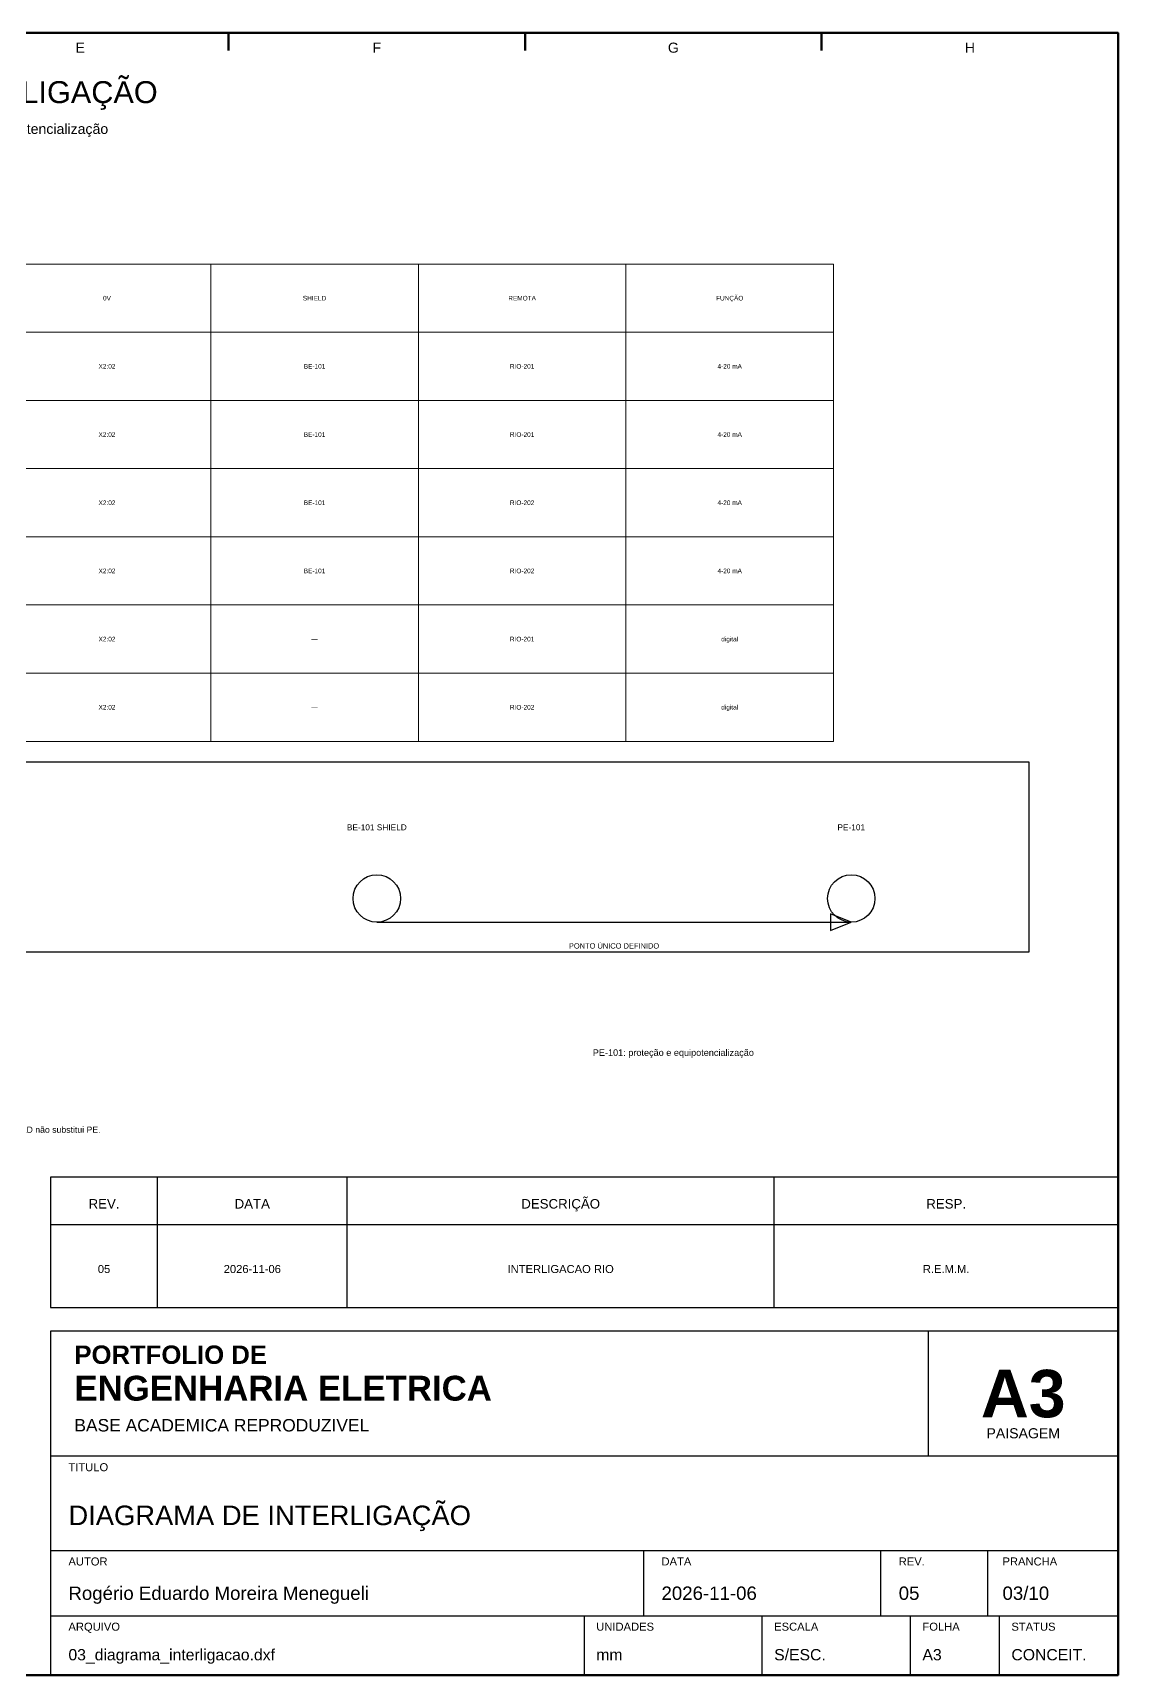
# Model space of a CAD drawing. Header units: millimetres. Extents: x 10 to 410, y 10 to 287.
# Drawn here: x 227 to 410, y 10 to 287 of the extents above; entities that cross this region are included whole.
import ezdxf
from ezdxf.enums import TextEntityAlignment as Align

# ---------------------------------------------------------------- set-up
doc = ezdxf.new("R2010")
doc.units = ezdxf.units.MM
for name, color, linetype, lineweight in [('00_MOLDURA', 7, 'CONTINUOUS', 50), ('01_CARIMBO', 7, 'CONTINUOUS', 25), ('02_TEXTO', 7, 'CONTINUOUS', 18), ('06_COMANDO', 94, 'CONTINUOUS', 25), ('09_BORNES', 145, 'CONTINUOUS', 25), ('12_LEGENDA', 7, 'CONTINUOUS', 18), ('13_NOTAS', 7, 'CONTINUOUS', 18)]:
    doc.layers.add(name, color=color, linetype=linetype, lineweight=lineweight)
doc.styles.add('PORTFOLIO_TEXTO', font='arial.ttf')
doc.styles.add('PORTFOLIO_TITULO', font='arialbd.ttf', dxfattribs={"width": 0.92})

# ---------------------------------------------------------------- blocks, each defined once
blk = doc.blocks.new('CARIMBO_A3')
at = {"layer": '01_CARIMBO'}
for p, q in [((148, 37), (148, 58)), ((0, 37), (180, 37)), ((0, 21), (180, 21)), ((100, 10), (100, 21)), ((140, 10), (140, 21)), ((158, 10), (158, 21)), ((0, 10), (180, 10)), ((90, 0), (90, 10)), ((120, 0), (120, 10)), ((145, 0), (145, 10)), ((160, 0), (160, 10))]:
    blk.add_line(p, q, dxfattribs=at)
blk.add_lwpolyline([(0, 0), (180, 0), (180, 58), (0, 58)], close=True, dxfattribs=at)
at = {"layer": '01_CARIMBO', "style": 'PORTFOLIO_TEXTO'}
for s, p in [('TITULO', (3, 34.4)), ('AUTOR', (3, 18.5)), ('DATA', (103, 18.5)), ('REV.', (143, 18.5)), ('PRANCHA', (160.5, 18.5)), ('ARQUIVO', (3, 7.5)), ('UNIDADES', (92, 7.5)), ('ESCALA', (122, 7.5)), ('FOLHA', (147, 7.5)), ('STATUS', (162, 7.5))]:
    blk.add_text(s, height=1.35, dxfattribs=at).set_placement(p)
at = {"layer": '02_TEXTO'}
for s, height, style, p in [('PORTFOLIO DE', 3.1, 'PORTFOLIO_TITULO', (4, 52.5)), ('ENGENHARIA ELETRICA', 4.2, 'PORTFOLIO_TITULO', (4, 46.3)), ('BASE ACADEMICA REPRODUZIVEL', 2.1, 'PORTFOLIO_TEXTO', (4, 41.1))]:
    blk.add_text(s, height=height, dxfattribs=dict(at, style=style)).set_placement(p)
for s, height, style, p in [('A3', 8, 'PORTFOLIO_TITULO', (164, 47.5)), ('PAISAGEM', 1.7, 'PORTFOLIO_TEXTO', (164, 40.8))]:
    blk.add_text(s, height=height, dxfattribs=dict(at, style=style)).set_placement(p, align=Align.MIDDLE_CENTER)
at = {"layer": '02_TEXTO', "style": 'PORTFOLIO_TEXTO'}
for tag, p, height in [('TITULO', (3, 25.3), 3.3), ('AUTOR', (3, 12.7), 2.25), ('DATA', (103, 12.7), 2.25), ('REVISAO', (143, 12.7), 2.25), ('PRANCHA', (160.5, 12.7), 2.25), ('ARQUIVO', (3, 2.5), 1.9), ('UNIDADES', (92, 2.5), 1.9), ('ESCALA', (122, 2.5), 1.9), ('FOLHA', (147, 2.5), 1.9), ('STATUS', (162, 2.5), 1.9)]:
    blk.add_attdef(tag, p, '', height=height, dxfattribs=at)

msp = doc.modelspace()

# ---------------------------------------------------------------- linework, layer by layer
at = {"layer": '00_MOLDURA'}
for p, q in [((260, 287), (260, 284)), ((310, 287), (310, 284)), ((360, 287), (360, 284))]:
    msp.add_line(p, q, dxfattribs=at)
msp.add_lwpolyline([(10, 10), (410, 10), (410, 287), (10, 287)], close=True, dxfattribs=at)
at = {"layer": '01_CARIMBO'}
for p, q in [((248, 72), (248, 94)), ((280, 72), (280, 94)), ((352, 72), (352, 94)), ((230, 86), (410, 86))]:
    msp.add_line(p, q, dxfattribs=at)
msp.add_lwpolyline([(230, 72), (410, 72), (410, 94), (230, 94)], close=True, dxfattribs=at)
at = {"layer": '06_COMANDO'}
msp.add_line((285, 137), (365, 137), dxfattribs=at)
msp.add_lwpolyline([(365, 137), (361.5, 138.4), (361.5, 135.6)], close=True, dxfattribs=at)
at = {"layer": '09_BORNES'}
msp.add_lwpolyline([(25, 132), (395, 132), (395, 164), (25, 164)], close=True, dxfattribs=at)
for centre in [(285, 141), (365, 141)]:
    msp.add_circle(centre, 4, dxfattribs=at)
at = {"layer": '12_LEGENDA'}
for p, q in [((257, 167.5), (257, 248)), ((292, 167.5), (292, 248)), ((327, 167.5), (327, 248)), ((20, 236.5), (362, 236.5)), ((20, 225), (362, 225)), ((20, 213.5), (362, 213.5)), ((20, 202), (362, 202)), ((20, 190.5), (362, 190.5)), ((20, 179), (362, 179))]:
    msp.add_line(p, q, dxfattribs=at)
msp.add_lwpolyline([(20, 167.5), (362, 167.5), (362, 248), (20, 248)], close=True, dxfattribs=at)

# ---------------------------------------------------------------- block references
at = {"layer": '01_CARIMBO'}
msp.add_blockref('CARIMBO_A3', (230, 10), dxfattribs=at).add_auto_attribs({'TITULO': 'DIAGRAMA DE INTERLIGAÇÃO', 'AUTOR': 'Rogério Eduardo Moreira Menegueli', 'DATA': '2026-11-06', 'REVISAO': '05', 'PRANCHA': '03/10', 'ARQUIVO': '03_diagrama_interligacao.dxf', 'UNIDADES': 'mm', 'ESCALA': 'S/ESC.', 'FOLHA': 'A3', 'STATUS': 'CONCEIT.'})

# ---------------------------------------------------------------- texts
at = {"layer": '00_MOLDURA', "style": 'PORTFOLIO_TEXTO'}
for s, p in [('E', (235, 284.5)), ('F', (285, 284.5)), ('G', (335, 284.5)), ('H', (385, 284.5))]:
    msp.add_text(s, height=1.7, dxfattribs=at).set_placement(p, align=Align.MIDDLE_CENTER)
at = {"layer": '01_CARIMBO', "style": 'PORTFOLIO_TEXTO'}
for s, p in [('REV.', (239, 89.5)), ('DATA', (264, 89.5)), ('DESCRIÇÃO', (316, 89.5)), ('RESP.', (381, 89.5))]:
    msp.add_text(s, height=1.6, dxfattribs=at).set_placement(p, align=Align.MIDDLE_CENTER)
at = {"layer": '02_TEXTO', "style": 'PORTFOLIO_TEXTO'}
for s, height, p in [('DIAGRAMA DE INTERLIGAÇÃO', 3.7, (210, 277)), ('Cabos, bornes, canais, blindagem e equipotencialização', 1.7, (210, 270.8)), ('X2:02', 0.78, (239.5, 230.75)), ('BE-101', 0.78, (274.5, 230.75)), ('RIO-201', 0.78, (309.5, 230.75)), ('4-20 mA', 0.78, (344.5, 230.75)), ('X2:02', 0.78, (239.5, 219.25)), ('BE-101', 0.78, (274.5, 219.25)), ('RIO-201', 0.78, (309.5, 219.25)), ('4-20 mA', 0.78, (344.5, 219.25)), ('X2:02', 0.78, (239.5, 207.75)), ('BE-101', 0.78, (274.5, 207.75)), ('RIO-202', 0.78, (309.5, 207.75)), ('4-20 mA', 0.78, (344.5, 207.75)), ('X2:02', 0.78, (239.5, 196.25)), ('BE-101', 0.78, (274.5, 196.25)), ('RIO-202', 0.78, (309.5, 196.25)), ('4-20 mA', 0.78, (344.5, 196.25)), ('X2:02', 0.78, (239.5, 184.75)), ('—', 0.78, (274.5, 184.75)), ('RIO-201', 0.78, (309.5, 184.75)), ('digital', 0.78, (344.5, 184.75)), ('X2:02', 0.78, (239.5, 173.25)), ('—', 0.78, (274.5, 173.25)), ('RIO-202', 0.78, (309.5, 173.25)), ('digital', 0.78, (344.5, 173.25)), ('05', 1.35, (239, 78.5)), ('2026-11-06', 1.35, (264, 78.5)), ('INTERLIGACAO RIO', 1.35, (316, 78.5)), ('R.E.M.M.', 1.35, (381, 78.5))]:
    msp.add_text(s, height=height, dxfattribs=at).set_placement(p, align=Align.MIDDLE_CENTER)
at = {"layer": '06_COMANDO', "style": 'PORTFOLIO_TEXTO'}
for s, height, p in [('PONTO ÚNICO DEFINIDO', 0.9, (325, 133)), ('PE-101: proteção e equipotencialização', 1.1, (335, 115))]:
    msp.add_text(s, height=height, dxfattribs=at).set_placement(p, align=Align.MIDDLE_CENTER)
at = {"layer": '09_BORNES', "style": 'PORTFOLIO_TEXTO'}
for s, p in [('BE-101 SHIELD', (285, 153)), ('PE-101', (365, 153))]:
    msp.add_text(s, height=1, dxfattribs=at).set_placement(p, align=Align.MIDDLE_CENTER)
at = {"layer": '12_LEGENDA', "style": 'PORTFOLIO_TEXTO'}
for s, p in [('0V', (239.5, 242.25)), ('SHIELD', (274.5, 242.25)), ('REMOTA', (309.5, 242.25)), ('FUNÇÃO', (344.5, 242.25))]:
    msp.add_text(s, height=0.78, dxfattribs=at).set_placement(p, align=Align.MIDDLE_CENTER)
at = {"layer": '13_NOTAS', "style": 'PORTFOLIO_TEXTO'}
msp.add_text('0 V é retorno funcional; PE não conduz corrente operacional; SHIELD não substitui PE.', height=1.05, dxfattribs=at).set_placement((210, 102), align=Align.MIDDLE_CENTER)

doc.saveas('drawing.dxf')
